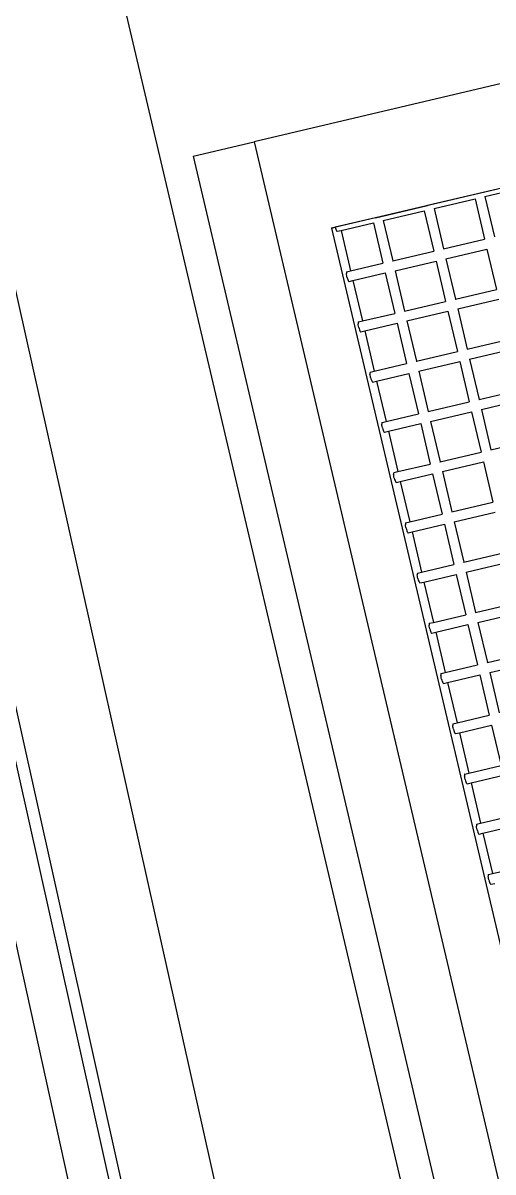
# Model space of a CAD drawing. Header units: inches. Extents: x -1841 to -80, y -100 to 1021.
# Drawn here: x -578.856 to -578.451, y 559.49 to 560.48 of the extents above; entities that cross this region are included whole.
import ezdxf

# ---------------------------------------------------------------- set-up
doc = ezdxf.new("R2010")
doc.units = ezdxf.units.IN
doc.header["$MEASUREMENT"] = 0
doc.layers.add('Edges', color=7, linetype='Continuous')
doc.layers.add('PDF_Geometry', color=7, linetype='Continuous', true_color=0x777777)

# ---------------------------------------------------------------- blocks, each defined once
blk = doc.blocks.new('infrared patio heater fr')
at = {"layer": 'Edges'}
for p, q in [((-40, 6.998), (-40, -10.152)), ((-38, 6.971), (-37.999, -7.119)), ((-38, 6.971), (-38, -9.061)), ((-37.914, -5.983), (-37.912, -5.156)), ((-37.914, -5.983), (-37.1, -5.983)), ((-37.915, -6.182), (-37.1, -6.182)), ((-37.914, -7.009), (-37.915, -6.182)), ((-37.1, -7.009), (-37.1, -6.182)), ((-36.901, -6.182), (-36.087, -6.182)), ((-36.901, -7.009), (-36.901, -6.182)), ((-36.087, -7.009), (-36.087, -6.182)), ((-35.887, -7.009), (-35.888, -6.182)), ((-35.074, -7.009), (-35.074, -6.182)), ((-34.874, -7.009), (-34.875, -6.182)), ((-34.06, -7.009), (-34.06, -6.182)), ((-33.861, -7.009), (-33.861, -6.182)), ((-33.047, -7.009), (-33.047, -6.182)), ((-38, -8.17), (-37.999, -7.119)), ((-37.915, -7.208), (-37.1, -7.208)), ((-37.914, -8.035), (-37.915, -7.208)), ((-37.914, -7.009), (-37.1, -7.009)), ((-37.1, -7.012), (-37.1, -7.009)), ((-37.1, -8.035), (-37.1, -7.208)), ((-36.901, -7.009), (-36.087, -7.009)), ((-36.901, -7.208), (-36.087, -7.208)), ((-36.901, -8.035), (-36.901, -7.208)), ((-36.087, -7.012), (-36.087, -7.009)), ((-36.087, -8.035), (-36.087, -7.208)), ((-35.888, -7.208), (-35.074, -7.208)), ((-35.887, -8.035), (-35.888, -7.208)), ((-35.887, -7.009), (-35.074, -7.009)), ((-35.074, -7.012), (-35.074, -7.009)), ((-35.074, -8.035), (-35.074, -7.208)), ((-34.875, -7.208), (-34.06, -7.208)), ((-34.874, -8.035), (-34.875, -7.208)), ((-34.874, -7.009), (-34.06, -7.009)), ((-34.06, -7.012), (-34.06, -7.009)), ((-34.06, -8.035), (-34.06, -7.208)), ((-33.861, -7.009), (-33.047, -7.009)), ((-33.861, -7.208), (-33.047, -7.208)), ((-33.861, -8.035), (-33.861, -7.208)), ((-33.047, -7.012), (-33.047, -7.009)), ((-33.047, -8.035), (-33.047, -7.208)), ((-32.848, -7.208), (-32.034, -7.208)), ((-32.847, -8.035), (-32.848, -7.208)), ((-32.034, -8.035), (-32.034, -7.208)), ((-31.834, -8.035), (-31.835, -7.208)), ((-31.02, -8.035), (-31.02, -7.208)), ((-30.821, -8.035), (-30.821, -7.208)), ((-30.007, -8.035), (-30.007, -7.207)), ((-29.807, -8.035), (-29.807, -7.208)), ((-28.994, -8.035), (-28.994, -7.207)), ((-28.794, -8.035), (-28.794, -7.208)), ((-37.914, -8.035), (-37.1, -8.035)), ((-37.1, -8.038), (-37.1, -8.035)), ((-36.901, -8.035), (-36.087, -8.035)), ((-36.087, -8.038), (-36.087, -8.035)), ((-35.887, -8.035), (-35.074, -8.035)), ((-35.074, -8.038), (-35.074, -8.035)), ((-34.874, -8.035), (-34.06, -8.035)), ((-34.06, -8.038), (-34.06, -8.035)), ((-33.861, -8.035), (-33.047, -8.035)), ((-33.047, -8.038), (-33.047, -8.035)), ((-32.847, -8.035), (-32.034, -8.035)), ((-32.034, -8.038), (-32.034, -8.035)), ((-31.834, -8.035), (-31.02, -8.035)), ((-31.02, -8.038), (-31.02, -8.035)), ((-30.821, -8.035), (-30.007, -8.035)), ((-30.007, -8.038), (-30.007, -8.035)), ((-29.807, -8.035), (-28.994, -8.035)), ((-28.994, -8.038), (-28.994, -8.035)), ((-28.794, -8.035), (-27.98, -8.035)), ((-38, -8.17), (-38, -8.984)), ((-37.915, -8.234), (-37.1, -8.234)), ((-37.914, -8.886), (-37.915, -8.234)), ((-37.1, -8.886), (-37.1, -8.234)), ((-36.902, -8.234), (-36.087, -8.234)), ((-36.901, -8.886), (-36.902, -8.234)), ((-36.087, -8.886), (-36.087, -8.234)), ((-35.888, -8.234), (-35.074, -8.234)), ((-35.887, -8.886), (-35.888, -8.234)), ((-35.074, -8.886), (-35.074, -8.234)), ((-34.875, -8.234), (-34.06, -8.234)), ((-34.874, -8.886), (-34.875, -8.234)), ((-34.06, -8.886), (-34.06, -8.234)), ((-33.862, -8.234), (-33.047, -8.234)), ((-33.861, -8.886), (-33.862, -8.234)), ((-33.047, -8.886), (-33.047, -8.234)), ((-32.848, -8.234), (-32.034, -8.234)), ((-32.847, -8.886), (-32.848, -8.234)), ((-32.034, -8.886), (-32.034, -8.234)), ((-31.835, -8.234), (-31.02, -8.234)), ((-31.834, -8.886), (-31.835, -8.234)), ((-31.02, -8.886), (-31.02, -8.234)), ((-30.822, -8.234), (-30.007, -8.233)), ((-30.821, -8.886), (-30.822, -8.234)), ((-30.007, -8.886), (-30.007, -8.233)), ((-29.807, -8.234), (-28.994, -8.233)), ((-29.807, -8.886), (-29.807, -8.234)), ((-28.994, -8.886), (-28.994, -8.233)), ((-28.794, -8.234), (-27.98, -8.234)), ((-28.794, -8.886), (-28.794, -8.234)), ((-27.98, -8.886), (-27.98, -8.234)), ((-27.782, -8.234), (-26.967, -8.234)), ((-27.781, -8.886), (-27.782, -8.234)), ((-26.967, -8.886), (-26.967, -8.234)), ((-26.767, -8.886), (-26.768, -8.234)), ((-25.954, -8.886), (-25.954, -8.233)), ((-25.754, -8.886), (-25.754, -8.234)), ((-24.94, -8.886), (-24.94, -8.233)), ((-38, -8.984), (-37.981, -8.983)), ((-38, -9.061), (-38, -8.984)), ((-38, -9.061), (-38, -8.984)), ((-37.981, -8.983), (-37.958, -8.981)), ((-37.958, -8.981), (-37.938, -8.978)), ((-37.938, -8.978), (-37.924, -8.974)), ((-37.924, -8.974), (-37.916, -8.97)), ((-37.916, -8.97), (-37.914, -8.965)), ((-37.914, -8.886), (-37.1, -8.886)), ((-37.914, -8.965), (-37.914, -8.886)), ((-37.914, -8.886), (-37.1, -8.886)), ((-37.1, -8.968), (-37.1, -8.886)), ((-37.1, -8.968), (-37.095, -8.972)), ((-37.095, -8.972), (-37.083, -8.976)), ((-37.083, -8.976), (-37.066, -8.98)), ((-37.044, -8.982), (-37.066, -8.98)), ((-37.02, -8.984), (-37.044, -8.982)), ((-36.994, -8.984), (-37.02, -8.984)), ((-36.994, -8.984), (-36.968, -8.983)), ((-36.968, -8.983), (-36.945, -8.981)), ((-36.945, -8.981), (-36.925, -8.978)), ((-36.925, -8.978), (-36.911, -8.974)), ((-36.911, -8.974), (-36.902, -8.97)), ((-36.902, -8.97), (-36.901, -8.965)), ((-36.901, -8.886), (-36.087, -8.886)), ((-36.901, -8.965), (-36.901, -8.886)), ((-36.901, -8.886), (-36.087, -8.886)), ((-36.087, -8.968), (-36.087, -8.886)), ((-36.087, -8.968), (-36.082, -8.972)), ((-36.082, -8.972), (-36.07, -8.976)), ((-36.07, -8.976), (-36.053, -8.98)), ((-36.031, -8.982), (-36.053, -8.98)), ((-36.006, -8.984), (-36.031, -8.982)), ((-35.98, -8.984), (-36.006, -8.984)), ((-35.98, -8.984), (-35.955, -8.983)), ((-35.955, -8.983), (-35.931, -8.981)), ((-35.931, -8.981), (-35.912, -8.978)), ((-35.912, -8.978), (-35.897, -8.974)), ((-35.897, -8.974), (-35.889, -8.97)), ((-35.889, -8.97), (-35.887, -8.965)), ((-35.887, -8.886), (-35.074, -8.886)), ((-35.887, -8.965), (-35.887, -8.886)), ((-35.887, -8.886), (-35.074, -8.886)), ((-35.074, -8.968), (-35.074, -8.886)), ((-35.074, -8.968), (-35.068, -8.972)), ((-35.068, -8.972), (-35.057, -8.976)), ((-35.057, -8.976), (-35.039, -8.98)), ((-35.018, -8.982), (-35.039, -8.98)), ((-34.993, -8.984), (-35.018, -8.982)), ((-34.967, -8.984), (-34.993, -8.984)), ((-34.967, -8.984), (-34.941, -8.983)), ((-34.941, -8.983), (-34.918, -8.981)), ((-34.918, -8.981), (-34.898, -8.978)), ((-34.898, -8.978), (-34.884, -8.974)), ((-34.884, -8.974), (-34.876, -8.97)), ((-34.876, -8.97), (-34.874, -8.965)), ((-34.874, -8.886), (-34.06, -8.886)), ((-34.874, -8.965), (-34.874, -8.886)), ((-34.874, -8.886), (-34.06, -8.886)), ((-34.06, -8.968), (-34.06, -8.886)), ((-34.06, -8.968), (-34.055, -8.972)), ((-34.055, -8.972), (-34.043, -8.976)), ((-34.043, -8.976), (-34.026, -8.98)), ((-34.004, -8.982), (-34.026, -8.98)), ((-33.98, -8.984), (-34.004, -8.982)), ((-33.954, -8.984), (-33.98, -8.984)), ((-33.954, -8.984), (-33.928, -8.983)), ((-33.928, -8.983), (-33.905, -8.981)), ((-33.905, -8.981), (-33.885, -8.978)), ((-33.885, -8.978), (-33.871, -8.974)), ((-33.871, -8.974), (-33.862, -8.97)), ((-33.862, -8.97), (-33.861, -8.965)), ((-33.861, -8.886), (-33.047, -8.886)), ((-33.861, -8.965), (-33.861, -8.886)), ((-33.861, -8.886), (-33.047, -8.886)), ((-33.047, -8.968), (-33.047, -8.886)), ((-33.047, -8.968), (-33.042, -8.972)), ((-33.042, -8.972), (-33.03, -8.976)), ((-33.03, -8.976), (-33.013, -8.98)), ((-32.991, -8.982), (-33.013, -8.98)), ((-32.966, -8.984), (-32.991, -8.982)), ((-32.94, -8.984), (-32.966, -8.984)), ((-32.94, -8.984), (-32.915, -8.983)), ((-32.915, -8.983), (-32.891, -8.981)), ((-32.891, -8.981), (-32.872, -8.978)), ((-32.872, -8.978), (-32.857, -8.974)), ((-32.857, -8.974), (-32.849, -8.97)), ((-32.849, -8.97), (-32.847, -8.965)), ((-32.847, -8.886), (-32.034, -8.886)), ((-32.847, -8.965), (-32.847, -8.886)), ((-32.847, -8.886), (-32.034, -8.886)), ((-32.034, -8.968), (-32.034, -8.886)), ((-32.034, -8.968), (-32.028, -8.972)), ((-32.028, -8.972), (-32.017, -8.976)), ((-32.017, -8.976), (-31.999, -8.98)), ((-31.978, -8.982), (-31.999, -8.98)), ((-31.953, -8.984), (-31.978, -8.982)), ((-31.927, -8.984), (-31.953, -8.984)), ((-31.927, -8.984), (-31.901, -8.983)), ((-31.901, -8.983), (-31.878, -8.981)), ((-31.878, -8.981), (-31.858, -8.978)), ((-31.858, -8.978), (-31.844, -8.974)), ((-31.844, -8.974), (-31.836, -8.97)), ((-31.836, -8.97), (-31.834, -8.965)), ((-31.834, -8.886), (-31.02, -8.886)), ((-31.834, -8.965), (-31.834, -8.886)), ((-31.834, -8.886), (-31.02, -8.886)), ((-31.02, -8.968), (-31.02, -8.886)), ((-31.02, -8.968), (-31.015, -8.972)), ((-31.015, -8.972), (-31.003, -8.976)), ((-31.003, -8.976), (-30.986, -8.98)), ((-30.964, -8.982), (-30.986, -8.98)), ((-30.94, -8.984), (-30.964, -8.982)), ((-30.914, -8.984), (-30.94, -8.984)), ((-30.914, -8.984), (-30.888, -8.983)), ((-30.888, -8.983), (-30.865, -8.981)), ((-30.865, -8.981), (-30.845, -8.978)), ((-30.845, -8.978), (-30.831, -8.974)), ((-30.831, -8.974), (-30.822, -8.97)), ((-30.822, -8.97), (-30.821, -8.965)), ((-30.821, -8.886), (-30.007, -8.886)), ((-30.821, -8.965), (-30.821, -8.886)), ((-30.821, -8.886), (-30.007, -8.886)), ((-30.007, -8.968), (-30.007, -8.886)), ((-30.007, -8.968), (-30.002, -8.972)), ((-30.002, -8.972), (-29.99, -8.976)), ((-29.99, -8.976), (-29.973, -8.98)), ((-29.951, -8.982), (-29.973, -8.98)), ((-29.926, -8.984), (-29.951, -8.982)), ((-29.9, -8.984), (-29.926, -8.984)), ((-29.9, -8.984), (-29.875, -8.983)), ((-29.875, -8.983), (-29.851, -8.981)), ((-29.851, -8.981), (-29.832, -8.978)), ((-29.832, -8.978), (-29.817, -8.974)), ((-29.817, -8.974), (-29.809, -8.97)), ((-29.809, -8.97), (-29.807, -8.965)), ((-29.807, -8.886), (-28.994, -8.886)), ((-29.807, -8.965), (-29.807, -8.886)), ((-29.807, -8.886), (-28.994, -8.886)), ((-28.994, -8.968), (-28.994, -8.886)), ((-28.994, -8.968), (-28.988, -8.972)), ((-28.988, -8.972), (-28.977, -8.976)), ((-28.977, -8.976), (-28.959, -8.98)), ((-28.938, -8.982), (-28.959, -8.98)), ((-28.913, -8.984), (-28.938, -8.982)), ((-28.887, -8.984), (-28.913, -8.984)), ((-28.887, -8.984), (-28.861, -8.983)), ((-28.861, -8.983), (-28.838, -8.981)), ((-28.838, -8.981), (-28.818, -8.978)), ((-28.818, -8.978), (-28.804, -8.974)), ((-28.804, -8.974), (-28.796, -8.97)), ((-28.796, -8.97), (-28.794, -8.965)), ((-28.794, -8.886), (-27.98, -8.886)), ((-28.794, -8.965), (-28.794, -8.886)), ((-28.794, -8.886), (-27.98, -8.886)), ((-27.98, -8.968), (-27.98, -8.886)), ((-27.98, -8.968), (-27.975, -8.972)), ((-27.975, -8.972), (-27.963, -8.976)), ((-27.963, -8.976), (-27.946, -8.98)), ((-27.924, -8.982), (-27.946, -8.98)), ((-27.9, -8.984), (-27.924, -8.982)), ((-27.874, -8.984), (-27.9, -8.984)), ((-27.874, -8.984), (-27.848, -8.983)), ((-27.848, -8.983), (-27.825, -8.981)), ((-27.825, -8.981), (-27.805, -8.978)), ((-27.805, -8.978), (-27.791, -8.974)), ((-27.791, -8.974), (-27.782, -8.97)), ((-27.782, -8.97), (-27.781, -8.965)), ((-27.781, -8.886), (-26.967, -8.886)), ((-27.781, -8.965), (-27.781, -8.886)), ((-27.781, -8.886), (-26.967, -8.886)), ((-26.967, -8.968), (-26.967, -8.886)), ((-26.967, -8.968), (-26.962, -8.972)), ((-26.962, -8.972), (-26.95, -8.976)), ((-26.95, -8.976), (-26.933, -8.98)), ((-26.911, -8.982), (-26.933, -8.98)), ((-26.886, -8.984), (-26.911, -8.982)), ((-26.86, -8.984), (-26.886, -8.984)), ((-26.86, -8.984), (-26.835, -8.983)), ((-26.835, -8.983), (-26.811, -8.981)), ((-26.811, -8.981), (-26.792, -8.978)), ((-26.792, -8.978), (-26.777, -8.974)), ((-26.777, -8.974), (-26.769, -8.97)), ((-26.769, -8.97), (-26.767, -8.965)), ((-26.767, -8.886), (-25.954, -8.886)), ((-26.767, -8.965), (-26.767, -8.886)), ((-26.767, -8.886), (-25.954, -8.886)), ((-25.954, -8.968), (-25.954, -8.886)), ((-25.954, -8.968), (-25.948, -8.972)), ((-25.948, -8.972), (-25.937, -8.976)), ((-25.937, -8.976), (-25.919, -8.98)), ((-25.898, -8.982), (-25.919, -8.98)), ((-25.873, -8.984), (-25.898, -8.982)), ((-25.847, -8.984), (-25.873, -8.984)), ((-25.847, -8.984), (-25.821, -8.983)), ((-25.821, -8.983), (-25.798, -8.981)), ((-25.798, -8.981), (-25.778, -8.978)), ((-25.778, -8.978), (-25.764, -8.974)), ((-25.764, -8.974), (-25.756, -8.97)), ((-25.756, -8.97), (-25.754, -8.965)), ((-25.754, -8.886), (-24.94, -8.886)), ((-25.754, -8.965), (-25.754, -8.886)), ((-25.754, -8.886), (-24.94, -8.886)), ((-24.94, -8.968), (-24.94, -8.886)), ((-24.94, -8.968), (-24.935, -8.972)), ((-24.935, -8.972), (-24.923, -8.976)), ((-24.923, -8.976), (-24.906, -8.98)), ((-24.884, -8.982), (-24.906, -8.98)), ((-24.86, -8.984), (-24.884, -8.982)), ((-24.834, -8.984), (-24.86, -8.984)), ((-24.834, -8.984), (-24.808, -8.983)), ((-24.808, -8.983), (-24.785, -8.981)), ((-24.785, -8.981), (-24.765, -8.978)), ((-24.765, -8.978), (-24.751, -8.974)), ((-24.751, -8.974), (-24.742, -8.97)), ((-24.742, -8.97), (-24.741, -8.965)), ((-24.741, -8.965), (-24.741, -8.886)), ((-38, -9.061), (38, -9.061)), ((-38, -9.061), (38, -9.061)), ((-40, -11.382), (-40, -10.152)), ((-40, -10.152), (40, -10.152)), ((-40, -11.382), (40, -11.382)), ((-50, -12.027), (50, -12.027))]:
    blk.add_line(p, q, dxfattribs=at)

msp = doc.modelspace()

# ---------------------------------------------------------------- linework, layer by layer
at = {"layer": 'PDF_Geometry', "color": 7, "lineweight": 25}
for points in [[(-634.0302, 531.95136), (-633.61658, 530.37957), (-619.38778, 533.52314), (-599.94728, 537.82487), (-590.10294, 493.81488), (-592.17108, 493.40125), (-591.592, 491.00221), (-589.60659, 491.41584), (-584.1467, 466.92908), (-581.74766, 467.42543), (-587.20755, 491.99492), (-567.51887, 496.37937), (-556.68182, 447.48858), (-554.0346, 448.06766), (-565.20255, 498.11661), (-573.06148, 533.35769), (-555.11003, 537.32852), (-555.85456, 540.80299), (-573.80601, 536.74944), (-582.90582, 578.02949)], [(-573.72328, 536.83217), (-555.85456, 540.80299), (-573.80601, 536.83217), (-573.80601, 536.74944), (-582.90582, 578.02949), (-573.72328, 536.83217), (-582.90582, 577.94676)], [(-573.64056, 536.91489), (-582.82309, 577.94676)]]:
    msp.add_lwpolyline(points, dxfattribs=at)

# ---------------------------------------------------------------- block references
at = {"color": 7, "lineweight": 25, "xscale": 0.04390327370764166, "yscale": 0.04390327370764166, "zscale": 0.04390327370764166, "rotation": 283.2542352373832}
msp.add_blockref('infrared patio heater fr', (-577.82058, 558.77082), dxfattribs=at)

doc.saveas('drawing.dxf')
